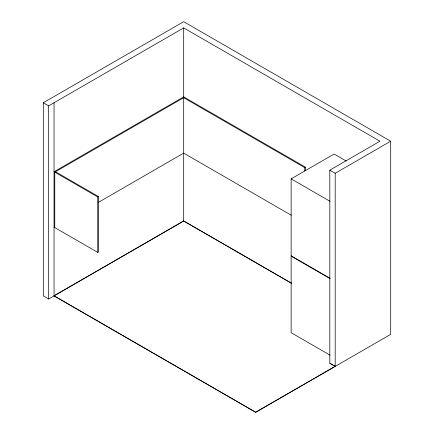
<?xml version="1.0" encoding="UTF-8"?>
<svg xmlns="http://www.w3.org/2000/svg" width="434" height="434" viewBox="0 0 434 434"><rect width="100%" height="100%" fill="white"/><g stroke="black" fill="none" stroke-linecap="round" stroke-linejoin="round"><path stroke-width="0.65" d="M291.491 283.272L183.691 221.036L48.673 298.988L43.297 295.885L43.297 102.755L183.691 21.7L390.703 141.218L390.703 334.348L255.68 412.3L54.044 295.885L54.044 102.755M43.297 102.755L48.673 105.858L183.691 27.901L379.956 141.218L329.818 170.166L329.818 363.296L335.189 366.394L335.189 173.264L390.703 141.218M184.407 97.297L54.76 172.152L54.76 227.568M305.46 170.567L305.46 167.188L183.691 96.885L54.044 171.739L97.737 196.965L98.453 196.548L98.453 251.964L97.737 252.382L54.044 227.156M98.214 202.477L183.691 153.126L291.295 215.253M183.691 97.71L304.744 167.6L305.46 167.188M330.046 355.158L291.138 332.694L291.138 178.851L334.115 154.037L346.31 161.079M291.491 283.19L183.691 220.949L54.044 295.804L255.68 412.219L335.189 366.312L329.818 363.209M329.818 170.166L335.189 173.264M291.138 178.851L330.046 201.316M291.138 255.772L330.046 278.237M291.138 256.185L330.046 278.65M55.476 171.739L98.453 196.548M304.744 167.6L304.744 170.98M183.691 27.901L183.691 153.126M183.691 153.213L183.691 221.036M97.737 196.965L97.737 252.382M48.673 105.858L48.673 298.988"/></g></svg>
